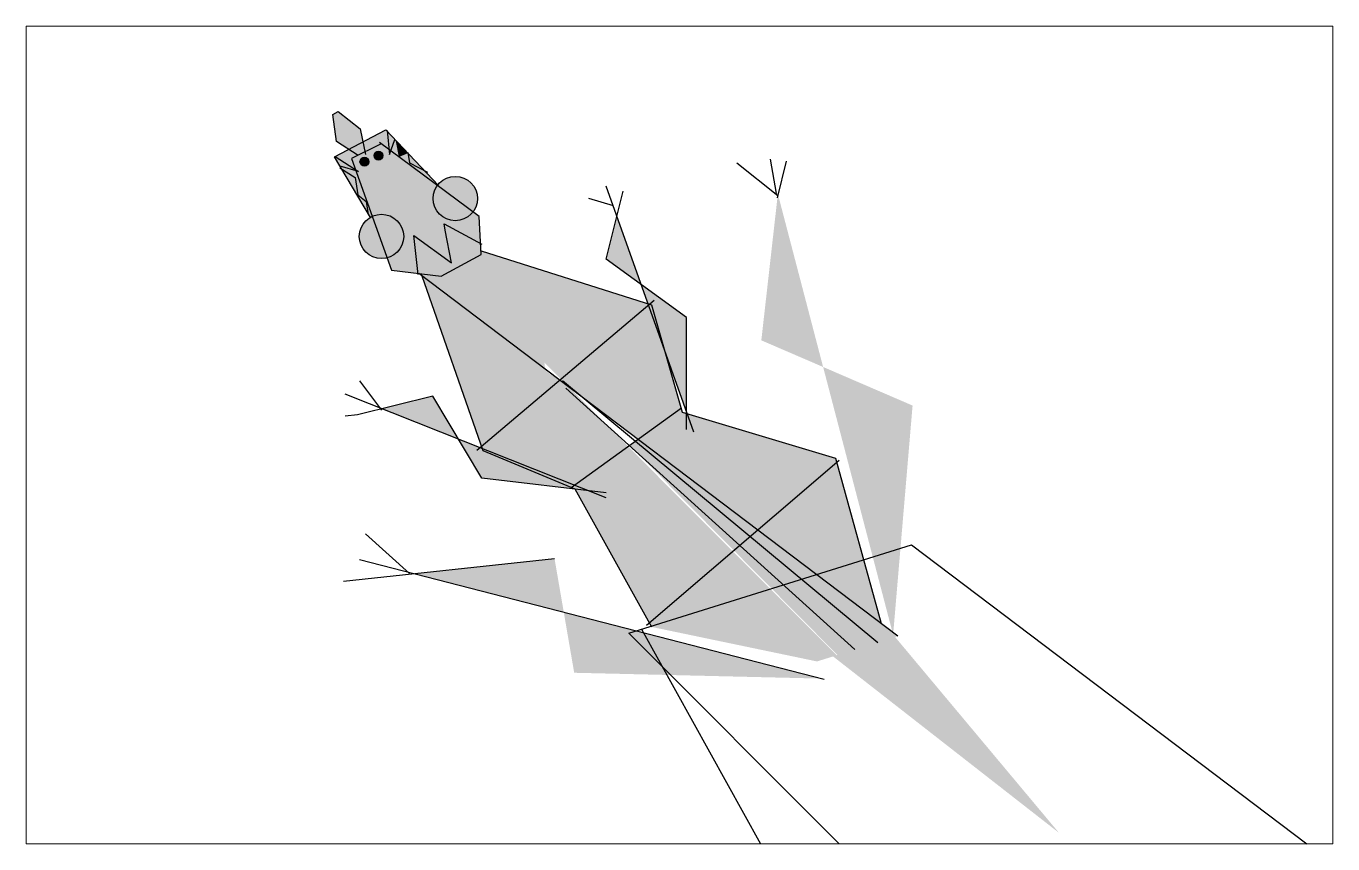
# Paper-space layout 'Layout1' of a CAD drawing. Extents: x 0.6 to 15.4, y 0.4 to 9.6.
# The model-space entities are those that its viewports show. They can reach past a viewport. Long polylines and large blocks are cut down to what shows.
import ezdxf

# ---------------------------------------------------------------- set-up
doc = ezdxf.new("R2010")
doc.units = 0
doc.header["$MEASUREMENT"] = 0
doc.layers.get('0').update_dxf_attribs({"linetype": 'CONTINUOUS'})

msp = doc.modelspace()

# ---------------------------------------------------------------- hatches: boundary and pattern name
h = msp.add_hatch(color=1)
h.paths.add_polyline_path([(1.1559, 9.3986), (1.1742, 9.387), (1.1879, 9.3939), (1.1838, 9.4132)])
h.paths.add_polyline_path([(1.1318, 9.4139), (1.1559, 9.3986), (1.1838, 9.4132), (1.1783, 9.439), (1.1353, 9.4724), (1.1246, 9.4664)])
h = msp.add_hatch(color=30)
h.paths.add_polyline_path([(1.1838, 9.4132), (1.1879, 9.3939), (1.2192, 9.4095), (1.2345, 9.3981), (1.2309, 9.4339), (1.2283, 9.4366)])
h.paths.add_polyline_path([(1.1615, 9.3807), (1.1742, 9.387), (1.1559, 9.3986), (1.1295, 9.3847), (1.1693, 9.3589)])
for color, points in [(256, [(1.2345, 9.3981), (1.2379, 9.3956), (1.2457, 9.4182), (1.2309, 9.4339)]), (30, [(1.2486, 9.4151), (1.2457, 9.4182), (1.2379, 9.3956), (1.3288, 9.3282, -0.0074), (1.3296, 9.3293), (1.3029, 9.3576), (1.2748, 9.3721), (1.2715, 9.3908), (1.2704, 9.392), (1.2546, 9.3852)]), (256, [(1.2486, 9.4151), (1.2546, 9.3852), (1.2704, 9.392)]), (256, [(1.2054, 9.3864, 1), (1.2227, 9.3864, 1)]), (256, [(1.2715, 9.3908), (1.2748, 9.3721), (1.3029, 9.3576)]), (256, [(1.1701, 9.3567), (1.1693, 9.3589), (1.1295, 9.3847), (1.1282, 9.384), (1.1391, 9.3657)]), (30, [(1.1735, 9.31), (1.1902, 9.2969), (1.1934, 9.2745), (1.1983, 9.2663, -0.022256), (1.2017, 9.268), (1.1701, 9.3567), (1.1391, 9.3657), (1.1422, 9.3604), (1.1687, 9.3435)]), (256, [(1.1934, 9.2745), (1.1902, 9.2969), (1.1735, 9.31), (1.1687, 9.3435), (1.1422, 9.3604)]), (256, [(1.1953, 9.3745, 1), (1.1779, 9.3745, 1)]), (256, [(1.3288, 9.3282), (1.3985, 9.2766, 0.163005), (1.4072, 9.3027, 0.726283)]), (256, [(1.2017, 9.268, 0.292281), (1.1766, 9.2287, 0.490073), (1.2307, 9.1867)]), (55, [(1.3567, 9.1774), (1.2828, 9.2302), (1.291, 9.1563), (1.3366, 9.1508), (1.4145, 9.1936), (1.4134, 9.2145), (1.3419, 9.2534), (1.344, 9.2407)]), (106, [(1.5164, 9.1681), (1.4141, 9.2004), (1.4145, 9.1936), (1.3366, 9.1508), (1.293, 9.156), (1.5393, 8.9696)]), (106, [(1.7429, 9.0965), (1.5164, 9.1681), (1.5378, 8.9822), (1.5699, 8.9501)]), (66, [(1.5285, 8.9778), (1.2986, 9.1518), (1.4149, 8.819), (1.5676, 8.9482), (1.5455, 8.9649), (1.5504, 8.9584)]), (66, [(1.7469, 9.0952), (1.7429, 9.0965), (1.5699, 8.9501), (1.5852, 8.9349), (1.7202, 8.8326), (1.8044, 8.8934)]), (106, [(1.5852, 8.9349), (1.5676, 8.9482), (1.4149, 8.819), (1.4178, 8.8107), (1.5902, 8.7388), (1.7011, 8.8188)]), (106, [(1.9541, 8.6555), (2.108, 8.7876), (2.1058, 8.7957), (1.8067, 8.8856), (1.8044, 8.8934), (1.7202, 8.8326)]), (256, [(1.7202, 8.8326), (1.7154, 8.8291), (1.9395, 8.643), (1.9541, 8.6555)]), (66, [(1.7011, 8.8188), (1.5902, 8.7388), (1.5973, 8.7358), (1.7426, 8.474), (1.9057, 8.614)]), (256, [(1.7166, 8.8084), (1.9076, 8.6156), (1.9189, 8.6253)]), (66, [(2.1954, 8.4729), (2.108, 8.7876), (1.9541, 8.6555)]), (256, [(1.9541, 8.6555), (1.9395, 8.643), (2.1886, 8.436), (2.2279, 8.4483)]), (256, [(1.9189, 8.6253), (1.9076, 8.6156), (2.1099, 8.4114), (2.1436, 8.4219)]), (3, [(1.5577, 8.5992), (1.285, 8.5697), (1.5757, 8.4947)]), (106, [(1.9057, 8.614), (1.7426, 8.474), (1.7469, 8.4663), (2.0699, 8.3989), (2.1084, 8.4109)]), (3, [(1.5757, 8.4947), (1.596, 8.3768), (2.0717, 8.3656), (2.0701, 8.3673)]), (3, [(2.1325, 8.4185), (2.1012, 8.4087), (2.542, 8.0644), (2.2223, 8.4466), (2.2202, 8.4459), (2.3445, 8.2702)]), (3, [(2.2202, 8.4459), (2.1325, 8.4185), (2.3445, 8.2702)])]:
    msp.add_hatch(color=color).paths.add_polyline_path(points)
h = msp.add_hatch(color=3)
h.paths.add_polyline_path([(1.2379, 9.3956), (1.2355, 9.3888), (1.2345, 9.3981), (1.2192, 9.4095), (1.1615, 9.3807), (1.1693, 9.3589), (1.1747, 9.3554), (1.1701, 9.3567), (1.2017, 9.268, -0.547651), (1.2632, 9.2287, -0.342216), (1.2307, 9.1867), (1.2394, 9.1625), (1.291, 9.1563), (1.2828, 9.2302), (1.3567, 9.1774), (1.344, 9.2407), (1.3419, 9.2534), (1.4134, 9.2145), (1.4106, 9.2677), (1.3985, 9.2766, -0.719684), (1.3205, 9.3027, -0.158559), (1.3288, 9.3282)])
h.paths.add_polyline_path([(1.2054, 9.3864, -1), (1.2227, 9.3864, -1)], flags=16)
h.paths.add_polyline_path([(1.1779, 9.3745, -1), (1.1953, 9.3745, -1)], flags=16)
h = msp.add_hatch(color=116)
h.paths.add_polyline_path([(1.3985, 9.2766), (1.3288, 9.3282, 0.158559), (1.3205, 9.3027, 0.719684)])
h.paths.add_polyline_path([(1.2307, 9.1867, 0.342216), (1.2632, 9.2287, 0.547651), (1.2017, 9.268)])
h = msp.add_hatch(color=3)
h.paths.add_polyline_path([(1.9947, 9.3069), (1.9936, 9.3078), (1.9925, 9.303), (1.9612, 9.0258), (2.0818, 8.9738)])
h.paths.add_polyline_path([(2.2564, 8.8985), (2.0818, 8.9738), (2.2184, 8.451)])
h = msp.add_hatch(color=3)
h.paths.add_polyline_path([(1.6791, 9.2678), (1.6581, 9.184), (1.7268, 9.1342)])
h.paths.add_polyline_path([(1.8151, 9.0701), (1.7268, 9.1342), (1.7399, 9.0974), (1.7469, 9.0952), (1.7714, 9.0091), (1.8151, 8.8868)])
h = msp.add_hatch(color=3)
h.paths.add_polyline_path([(1.3699, 8.8332), (1.3201, 8.9169), (1.2214, 8.8922)])
h.paths.add_polyline_path([(1.5976, 8.7352), (1.5973, 8.7358), (1.4178, 8.8107), (1.4164, 8.8147), (1.3699, 8.8332), (1.4154, 8.7566)])
h = msp.add_hatch(color=3)
h.paths.add_polyline_path([(1.9395, 8.643), (1.9189, 8.6253), (2.1436, 8.4219), (2.1886, 8.436)])
h.paths.add_polyline_path([(1.7154, 8.8291), (1.7041, 8.821), (1.7166, 8.8084), (1.9189, 8.6253), (1.9395, 8.643)])

# ---------------------------------------------------------------- linework, layer by layer
at = {"color": 1}
for p, q in [((1.1246, 9.4664), (1.1353, 9.4724)), ((1.1318, 9.4139), (1.1246, 9.4664)), ((1.1353, 9.4724), (1.1783, 9.439)), ((1.1783, 9.439), (1.189, 9.3888)), ((1.1742, 9.387), (1.1318, 9.4139))]:
    msp.add_line(p, q, dxfattribs=at)
at = {"color": 3}
for p, q in [((1.1282, 9.384), (1.2283, 9.4366)), ((1.2283, 9.4366), (1.3309, 9.3279)), ((1.1985, 9.2659), (1.1282, 9.384)), ((1.9936, 9.3078), (1.9131, 9.3716)), ((1.9908, 9.3125), (1.9791, 9.3795)), ((1.9927, 9.304), (2.0103, 9.3759)), ((1.8294, 8.8468), (1.6581, 9.3265)), ((1.6581, 9.184), (1.6914, 9.317)), ((1.6724, 9.2885), (1.6248, 9.3028)), ((1.8151, 9.0701), (1.6581, 9.184)), ((1.8151, 8.8516), (1.8151, 9.0701)), ((1.2204, 8.8896), (1.1775, 8.9466)), ((1.6581, 8.7186), (1.149, 8.921)), ((1.3201, 8.9169), (1.1728, 8.8801)), ((1.4154, 8.7566), (1.3201, 8.9169)), ((1.1728, 8.8801), (1.149, 8.8777)), ((1.6581, 8.7281), (1.4154, 8.7566)), ((1.2744, 8.5703), (1.1888, 8.6482)), ((1.5577, 8.5992), (1.146, 8.5547)), ((2.0838, 8.3638), (1.1771, 8.5975))]:
    msp.add_line(p, q, dxfattribs=at)
for p, q in [((1.4106, 9.2677), (1.216, 9.4118)), ((1.2307, 9.4354), (1.2355, 9.3888)), ((1.2355, 9.3888), (1.2457, 9.4182)), ((1.2486, 9.4151), (1.2546, 9.3852)), ((1.2192, 9.4095), (1.1615, 9.3807)), ((1.2546, 9.3852), (1.2713, 9.3924)), ((1.2713, 9.3924), (1.2748, 9.3721)), ((1.1295, 9.3847), (1.1747, 9.3554)), ((1.1389, 9.3626), (1.1687, 9.3435)), ((1.1747, 9.3554), (1.1391, 9.3657)), ((1.1615, 9.3807), (1.2394, 9.1625)), ((1.2748, 9.3721), (1.3094, 9.3542)), ((1.1687, 9.3435), (1.1735, 9.31)), ((1.1735, 9.31), (1.1902, 9.2969)), ((1.1902, 9.2969), (1.1938, 9.2718)), ((1.4145, 9.1936), (1.4106, 9.2677)), ((1.344, 9.2407), (1.3419, 9.2534)), ((1.3419, 9.2534), (1.4157, 9.2133)), ((1.3567, 9.1774), (1.344, 9.2407)), ((1.2912, 9.1541), (1.2828, 9.2302)), ((1.2828, 9.2302), (1.3567, 9.1774)), ((1.3366, 9.1508), (1.4145, 9.1936)), ((1.4141, 9.2004), (1.7469, 9.0952)), ((1.2394, 9.1625), (1.3366, 9.1508)), ((2.2279, 8.4483), (1.293, 9.156)), ((1.2986, 9.1518), (1.4178, 8.8107)), ((1.4059, 8.8113), (1.7521, 9.1042)), ((1.7469, 9.0952), (1.8067, 8.8856)), ((1.5732, 8.9472), (2.1886, 8.436)), ((1.5796, 8.9324), (2.1436, 8.4219)), ((1.5902, 8.7388), (1.8057, 8.8943)), ((1.8067, 8.8856), (2.1058, 8.7957)), ((1.4178, 8.8107), (1.5973, 8.7358)), ((1.7374, 8.4696), (2.1129, 8.7918)), ((2.1058, 8.7957), (2.1954, 8.4729)), ((1.5973, 8.7358), (1.7469, 8.4663)), ((1.7023, 8.4539), (2.2544, 8.6267)), ((2.2544, 8.6267), (3.2934, 7.8402)), ((2.644, 7.5111), (1.7023, 8.4539)), ((1.7272, 8.462), (2.9025, 6.3439))]:
    msp.add_line(p, q)
for centre, radius in [((1.214, 9.3864), 0.00867), ((1.1866, 9.3745), 0.00867), ((1.3639, 9.3027), 0.0433), ((1.2199, 9.2287), 0.0433)]:
    msp.add_circle(centre, radius)

psp = doc.layouts.get("Layout1")

# ---------------------------------------------------------------- viewports
at = {"layer": '0', "view_target_point": (-108, 0)}
psp.add_viewport(center=(8, 5), size=(14.76, 9.24), view_center_point=(109.8015, 8.841), view_height=1.596524, dxfattribs=at)

doc.saveas('drawing.dxf')
